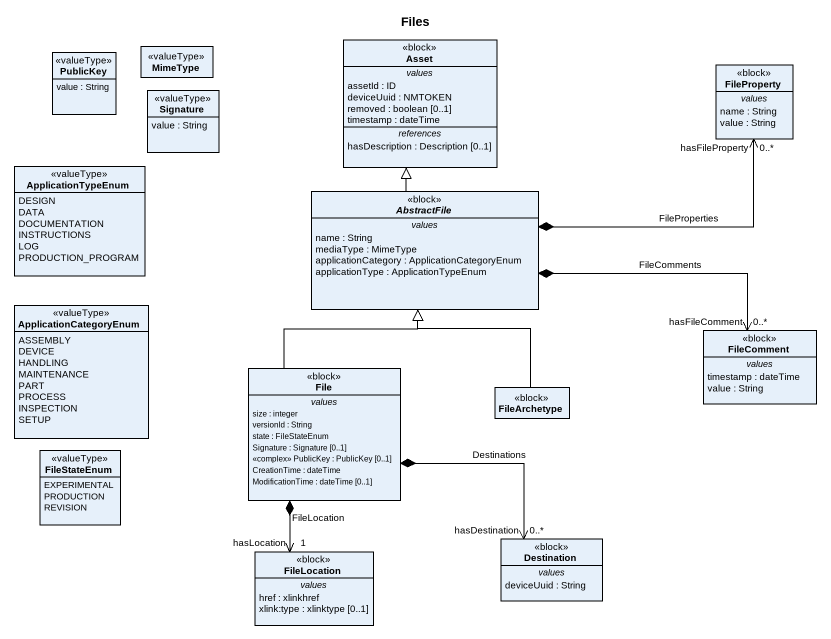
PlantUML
@startuml
title Files
hide circle
hide empty members
class PublicKey <<valueType>> {
  value : String
}
class MimeType <<valueType>>
class Asset <<block>> {
  -- values --
  assetId : ID
  deviceUuid : NMTOKEN
  removed : boolean [0..1]
  timestamp : dateTime
  -- references --
  hasDescription : Description [0..1]
}
class FileProperty <<block>> {
  -- values --
  name : String
  value : String
}
class Signature <<valueType>> {
  value : String
}
enum ApplicationTypeEnum <<valueType>> {
  DESIGN
  DATA
  DOCUMENTATION
  INSTRUCTIONS
  LOG
  PRODUCTION_PROGRAM
}
abstract class AbstractFile <<block>> {
  -- values --
  name : String
  mediaType : MimeType
  applicationCategory : ApplicationCategoryEnum
  applicationType : ApplicationTypeEnum
}
enum ApplicationCategoryEnum <<valueType>> {
  ASSEMBLY
  DEVICE
  HANDLING
  MAINTENANCE
  PART
  PROCESS
  INSPECTION
  SETUP
}
class FileComment <<block>> {
  -- values --
  timestamp : dateTime
  value : String
}
class "File" as File_ <<block>> {
  -- values --
  size : integer
  versionId : String
  state : FileStateEnum
  Signature : Signature [0..1]
  <<complex>> PublicKey : PublicKey [0..1]
  CreationTime : dateTime
  ModificationTime : dateTime [0..1]
}
class FileArchetype <<block>>
enum FileStateEnum <<valueType>> {
  EXPERIMENTAL
  PRODUCTION
  REVISION
}
class FileLocation <<block>> {
  -- values --
  href : xlinkhref
  xlink:type : xlinktype [0..1]
}
class Destination <<block>> {
  -- values --
  deviceUuid : String
}
AbstractFile -up-|> Asset
AbstractFile *-right-> "hasFileProperty\n0..*" FileProperty : FileProperties
AbstractFile *-right-> "0..*\nhasFileComment" FileComment : FileComments
File_ -up-|> AbstractFile
File_ *--> "hasLocation\n1" FileLocation : FileLocation
File_ *-right-> "0..*\nhasDestination" Destination : Destinations
FileArchetype -up-|> AbstractFile
@enduml
